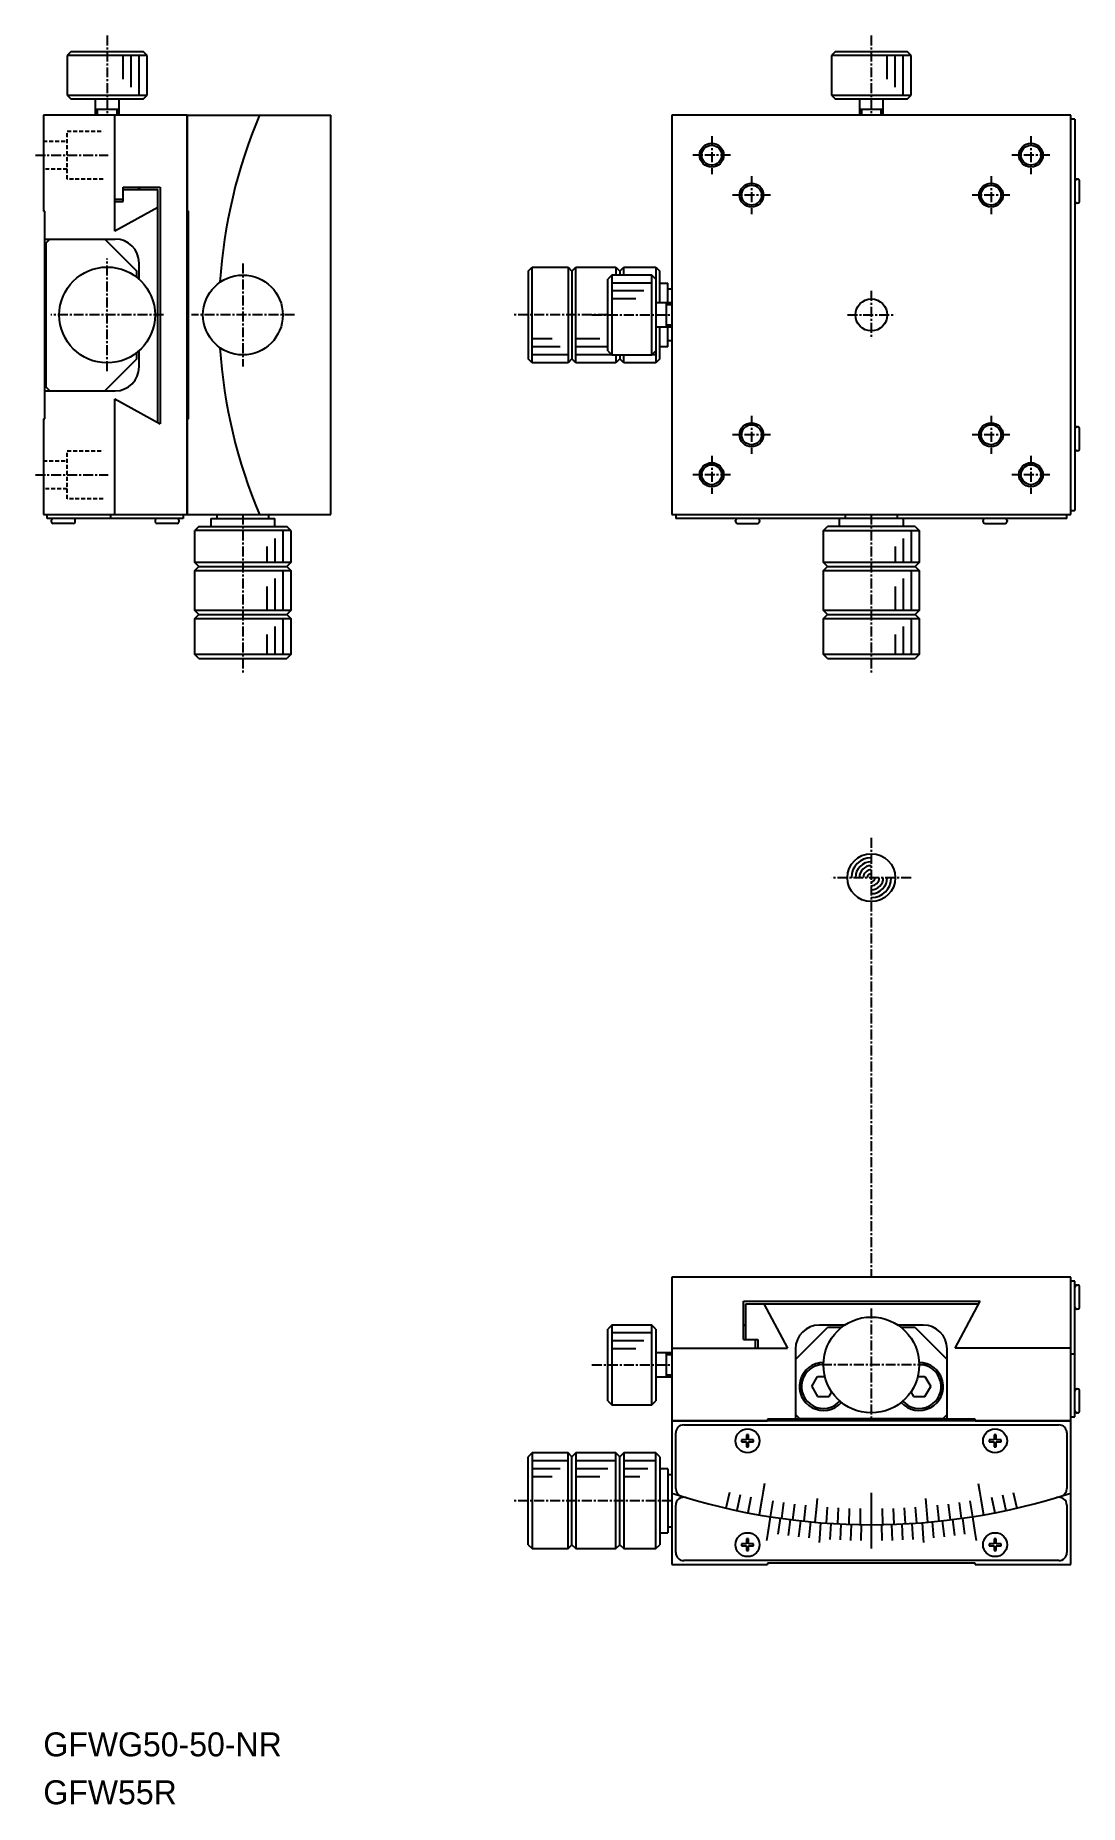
# Model space of a CAD drawing. Extents: x 615 to 746, y 38 to 259.
import ezdxf

# ---------------------------------------------------------------- set-up
doc = ezdxf.new("R2010")
doc.units = 0
doc.linetypes.add('CENTER', pattern=[2, 1.25, -0.25, 0.25, -0.25])
doc.linetypes.add('DASHED', pattern=[0.75, 0.5, -0.25])
doc.layers.get('0').update_dxf_attribs({"linetype": 'CONTINUOUS'})
doc.layers.add('CENTER', color=1, linetype='CENTER')

msp = doc.modelspace()

# ---------------------------------------------------------------- linework, layer by layer
at = {"color": 7, "linetype": 'CONTINUOUS'}
for p, q in [((619.4664668826414, 257.018230523834), (618.9664668826414, 256.518230523834)), ((619.4664668826414, 257.018230523834), (628.4664668826414, 257.018230523834)), ((628.9664668826413, 256.518230523834), (628.4664668826414, 257.018230523834)), ((715.1976718826412, 257.018230523834), (714.6976718826413, 256.518230523834)), ((715.1976718826412, 257.018230523834), (724.1976718826413, 257.018230523834)), ((724.6976718826413, 256.518230523834), (724.1976718826413, 257.018230523834)), ((618.9664668826414, 256.518230523834), (618.9664668826414, 251.518230523834)), ((628.9664668826413, 251.518230523834), (628.9664668826413, 256.518230523834)), ((714.6976718826413, 256.518230523834), (714.6976718826413, 251.518230523834)), ((724.6976718826413, 251.518230523834), (724.6976718826413, 256.518230523834)), ((618.9664668826414, 251.518230523834), (619.4664668826414, 251.018230523834)), ((628.4664668826414, 251.018230523834), (619.4664668826414, 251.018230523834)), ((628.4664668826414, 251.018230523834), (628.9664668826413, 251.518230523834)), ((714.6976718826413, 251.518230523834), (715.1976718826412, 251.018230523834)), ((724.1976718826413, 251.018230523834), (715.1976718826412, 251.018230523834)), ((724.1976718826413, 251.018230523834), (724.6976718826413, 251.518230523834)), ((615.9664668826414, 249.018230523834), (615.9664668826414, 237.018230523834)), ((633.9664668826415, 249.018230523834), (615.9664668826414, 249.018230523834)), ((625.4664718826413, 249.719598523834), (622.4664618826413, 249.719598523834)), ((625.2164668826414, 249.719598523834), (622.7164668826413, 249.719598523834)), ((624.9210258826414, 234.524128523834), (624.9210258826414, 249.018230523834)), ((633.9664668826415, 199.018230523834), (633.9664668826415, 249.018230523834)), ((633.9664668826415, 249.018230523834), (633.9664668826415, 237.018230523834)), ((633.9664668826415, 249.018230523834), (651.9664668826414, 249.018230523834)), ((651.9664668826414, 199.018230523834), (651.9664668826414, 249.018230523834)), ((744.6976718826412, 249.018230523834), (694.6976718826412, 249.018230523834)), ((694.6976718826412, 249.018230523834), (694.6976718826412, 199.018230523834)), ((744.6976718826412, 249.018230523834), (694.6976718826412, 249.018230523834)), ((721.1976768826414, 249.719598523834), (718.1976668826414, 249.719598523834)), ((720.9476718826413, 249.719598523834), (718.4476718826413, 249.719598523834)), ((744.6976718826412, 199.018230523834), (744.6976718826412, 249.018230523834)), ((745.1976718826413, 248.518230523834), (744.6976718826412, 248.518230523834)), ((745.1976718826413, 248.518230523834), (745.1976718826413, 199.518230523834)), ((625.9730458826413, 240.018230523834), (630.6197078826413, 240.018230523834)), ((625.9730458826413, 238.219598523834), (625.9730458826413, 240.018230523834)), ((625.9730458826413, 239.7195985238341), (630.3019008826413, 239.7195985238341)), ((627.8664668826414, 239.7195985238341), (628.1650988826414, 240.018230523834)), ((630.3019008826413, 210.567722523834), (630.3019008826413, 239.7195985238341)), ((630.6197078826413, 240.018230523834), (630.6197078826413, 210.393216523834)), ((745.4476718826413, 241.018230523834), (745.5476718826415, 241.018230523834)), ((745.7976718826415, 238.268230523834), (745.7976718826415, 240.768230523834)), ((616.1664668826414, 237.018230523834), (615.9664668826414, 237.018230523834)), ((616.1664668826414, 211.018230523834), (616.1664668826414, 237.018230523834)), ((624.9210258826414, 238.518230523834), (625.9730458826413, 238.518230523834)), ((624.9210258826414, 238.219598523834), (625.9730458826413, 238.219598523834)), ((630.3019008826413, 237.478862523834), (624.9210258826414, 234.524128523834)), ((634.1664668826414, 237.018230523834), (633.9664668826415, 237.018230523834)), ((634.1664668826414, 211.018230523834), (634.1664668826414, 237.018230523834)), ((745.5476718826415, 238.018230523834), (745.4476718826413, 238.018230523834)), ((616.1664668826414, 233.518230523834), (624.9664668826413, 233.518230523834)), ((616.2664668826415, 233.018230523834), (616.7664668826415, 233.518230523834)), ((616.2664668826415, 233.018230523834), (616.2664668826415, 215.018230523834)), ((623.6664668826414, 233.518230523834), (627.6664668826414, 229.518230523834)), ((627.9664668826414, 228.490366523834), (627.9664668826414, 230.518230523834)), ((627.6664668826414, 228.741576523834), (627.6664668826414, 229.518230523834)), ((676.6976718826413, 229.518230523834), (677.1976718826413, 230.018230523834)), ((676.6976718826413, 229.518230523834), (676.6976718826413, 218.518230523834)), ((677.1976718826413, 230.018230523834), (681.6976718826412, 230.018230523834)), ((681.6976718826412, 230.018230523834), (682.1976718826412, 229.518230523834)), ((682.1976718826412, 229.518230523834), (682.6976718826414, 230.018230523834)), ((682.1976718826412, 229.518230523834), (682.1976718826412, 218.518230523834)), ((682.6976718826414, 230.018230523834), (687.6976718826413, 230.018230523834)), ((687.1976718826414, 229.018230523834), (686.6976718826414, 228.518230523834)), ((686.6976718826414, 219.518230523834), (686.6976718826414, 228.518230523834)), ((692.1976718826413, 229.018230523834), (687.1976718826414, 229.018230523834)), ((687.6976718826413, 230.018230523834), (688.1976718826413, 229.518230523834)), ((688.1976718826413, 229.518230523834), (688.6976718826413, 230.018230523834)), ((688.1976718826413, 229.518230523834), (688.1976718826413, 229.018230523834)), ((688.6976718826413, 230.018230523834), (692.6976718826413, 230.018230523834)), ((692.6976718826413, 228.518230523834), (692.1976718826413, 229.018230523834)), ((692.6976718826413, 230.018230523834), (693.1976718826413, 229.518230523834)), ((692.6976718826413, 228.518230523834), (692.6976718826413, 219.518230523834)), ((693.1976718826413, 225.518230523834), (693.1976718826413, 229.518230523834)), ((693.1976718826413, 228.018230523834), (694.1976718826412, 228.018230523834)), ((694.1976718826412, 225.518230523834), (694.1976718826412, 228.018230523834)), ((694.1976718826412, 227.268230523834), (694.6976718826412, 227.268230523834)), ((693.9963038826412, 225.518235523834), (693.9963038826412, 222.518225523834)), ((693.9963038826412, 225.268230523834), (693.9963038826412, 222.768230523834)), ((693.1976718826413, 218.518230523834), (693.1976718826413, 222.518230523834)), ((694.1976718826412, 220.018230523834), (694.1976718826412, 222.518230523834)), ((627.6664668826414, 218.518230523834), (627.6664668826414, 219.294884523834)), ((627.9664668826414, 217.518230523834), (627.9664668826414, 219.546094523834)), ((686.6976718826414, 219.518230523834), (687.1976718826414, 219.018230523834)), ((692.1976718826413, 219.018230523834), (692.6976718826413, 219.518230523834)), ((694.1976718826412, 220.018230523834), (693.1976718826413, 220.018230523834)), ((694.6976718826412, 220.768230523834), (694.1976718826412, 220.768230523834)), ((627.6664668826414, 218.518230523834), (623.6664668826414, 214.518230523834)), ((677.1976718826413, 218.018230523834), (676.6976718826413, 218.518230523834)), ((681.6976718826412, 218.018230523834), (677.1976718826413, 218.018230523834)), ((682.1976718826412, 218.518230523834), (681.6976718826412, 218.018230523834)), ((682.6976718826414, 218.018230523834), (682.1976718826412, 218.518230523834)), ((687.6976718826413, 218.018230523834), (682.6976718826414, 218.018230523834)), ((687.1976718826414, 219.018230523834), (692.1976718826413, 219.018230523834)), ((688.1976718826413, 218.518230523834), (687.6976718826413, 218.018230523834)), ((688.1976718826413, 219.018230523834), (688.1976718826413, 218.518230523834)), ((688.6976718826413, 218.018230523834), (688.1976718826413, 218.518230523834)), ((692.6976718826413, 218.018230523834), (688.6976718826413, 218.018230523834)), ((693.1976718826413, 218.518230523834), (692.6976718826413, 218.018230523834)), ((616.7664668826415, 214.518230523834), (616.2664668826415, 215.018230523834)), ((616.1664668826414, 214.518230523834), (624.9664668826413, 214.518230523834)), ((624.9210258826414, 199.018230523834), (624.9210258826414, 213.522331523834)), ((624.9210258826414, 213.522331523834), (630.6197078826413, 210.393216523834)), ((615.9664668826414, 211.018230523834), (616.1664668826414, 211.018230523834)), ((615.9664668826414, 211.018230523834), (615.9664668826414, 199.018230523834)), ((633.9664668826415, 211.018230523834), (634.1664668826414, 211.018230523834)), ((633.9664668826415, 211.018230523834), (633.9664668826415, 199.018230523834)), ((745.4476718826413, 210.018230523834), (745.5476718826415, 210.018230523834)), ((745.7976718826415, 207.268230523834), (745.7976718826415, 209.768230523834)), ((745.5476718826415, 207.018230523834), (745.4476718826413, 207.018230523834)), ((744.6976718826412, 199.518230523834), (745.1976718826413, 199.518230523834)), ((615.9664668826414, 199.018230523834), (633.9664668826415, 199.018230523834)), ((616.4664668826413, 198.518230523834), (616.4664668826413, 199.018230523834)), ((623.4059808826414, 198.518230523834), (616.4664668826413, 198.518230523834)), ((616.9664668826413, 198.268230523834), (616.9664668826413, 198.168230523834)), ((619.7164668826415, 197.918230523834), (617.2164668826414, 197.918230523834)), ((619.9664668826414, 198.168230523834), (619.9664668826414, 198.268230523834)), ((633.4664668826414, 198.518230523834), (623.4059808826414, 198.518230523834)), ((624.4059808826413, 198.518230523834), (624.4059808826413, 199.018230523834)), ((629.9664668826415, 198.268230523834), (629.9664668826415, 198.168230523834)), ((632.7164668826415, 197.918230523834), (630.2164668826414, 197.918230523834)), ((632.9664668826414, 198.168230523834), (632.9664668826414, 198.268230523834)), ((633.4664668826414, 199.018230523834), (633.4664668826414, 198.518230523834)), ((633.9664668826415, 199.018230523834), (651.9664668826414, 199.018230523834)), ((635.4664668826415, 197.518230523834), (634.9664668826415, 197.018230523834)), ((635.4664668826415, 197.518230523834), (646.4664668826415, 197.518230523834)), ((636.9664668826414, 198.518230523834), (644.9664668826414, 198.518230523834)), ((636.9664668826414, 198.518230523834), (636.9664668826414, 197.518230523834)), ((637.7164668826415, 199.018230523834), (637.7164668826415, 198.518230523834)), ((644.2164668826414, 198.518230523834), (644.2164668826414, 199.018230523834)), ((644.9664668826414, 197.518230523834), (644.9664668826414, 198.518230523834)), ((646.9664668826415, 197.018230523834), (646.4664668826415, 197.518230523834)), ((694.6976718826412, 199.018230523834), (744.6976718826412, 199.018230523834)), ((695.1976718826414, 199.018230523834), (695.1976718826414, 198.518230523834)), ((715.6976718826413, 198.518230523834), (695.1976718826414, 198.518230523834)), ((702.6976718826412, 198.168230523834), (702.6976718826412, 198.268230523834)), ((702.9476718826413, 197.918230523834), (705.4476718826413, 197.918230523834)), ((705.6976718826413, 198.268230523834), (705.6976718826413, 198.168230523834)), ((713.6976718826413, 197.018230523834), (714.1976718826413, 197.518230523834)), ((725.1976718826413, 197.518230523834), (714.1976718826413, 197.518230523834)), ((715.6976718826413, 197.518230523834), (715.6976718826413, 198.518230523834)), ((723.6976718826412, 198.518230523834), (715.6976718826413, 198.518230523834)), ((716.4476718826413, 198.518230523834), (716.4476718826413, 199.018230523834)), ((722.9476718826413, 199.018230523834), (722.9476718826413, 198.518230523834)), ((744.1976718826412, 198.518230523834), (723.6976718826412, 198.518230523834)), ((723.6976718826412, 198.518230523834), (723.6976718826412, 197.518230523834)), ((725.1976718826413, 197.518230523834), (725.6976718826413, 197.018230523834)), ((733.6976718826413, 198.168230523834), (733.6976718826413, 198.268230523834)), ((733.9476718826412, 197.918230523834), (736.4476718826413, 197.918230523834)), ((736.6976718826413, 198.268230523834), (736.6976718826413, 198.168230523834)), ((744.1976718826412, 198.518230523834), (744.1976718826412, 199.018230523834)), ((634.9664668826415, 193.018230523834), (634.9664668826415, 197.018230523834)), ((646.9664668826415, 197.018230523834), (646.9664668826415, 193.018230523834)), ((713.6976718826413, 193.018230523834), (713.6976718826413, 197.018230523834)), ((725.6976718826413, 197.018230523834), (725.6976718826413, 193.018230523834)), ((635.4664668826415, 192.518230523834), (634.9664668826415, 193.018230523834)), ((646.9664668826415, 193.018230523834), (646.4664668826415, 192.518230523834)), ((714.1976718826413, 192.518230523834), (713.6976718826413, 193.018230523834)), ((725.6976718826413, 193.018230523834), (725.1976718826413, 192.518230523834)), ((634.9664668826415, 192.018230523834), (635.4664668826415, 192.518230523834)), ((634.9664668826415, 187.018230523834), (634.9664668826415, 192.018230523834)), ((635.4664668826415, 192.518230523834), (646.4664668826415, 192.518230523834)), ((646.4664668826415, 192.518230523834), (646.9664668826415, 192.018230523834)), ((646.9664668826415, 192.018230523834), (646.9664668826415, 187.018230523834)), ((713.6976718826413, 192.018230523834), (714.1976718826413, 192.518230523834)), ((713.6976718826413, 187.018230523834), (713.6976718826413, 192.018230523834)), ((714.1976718826413, 192.518230523834), (725.1976718826413, 192.518230523834)), ((725.1976718826413, 192.518230523834), (725.6976718826413, 192.018230523834)), ((725.6976718826413, 192.018230523834), (725.6976718826413, 187.018230523834)), ((635.4664668826415, 186.518230523834), (634.9664668826415, 187.018230523834)), ((634.9664668826415, 186.018230523834), (635.4664668826415, 186.518230523834)), ((635.4664668826415, 186.518230523834), (646.4664668826415, 186.518230523834)), ((646.9664668826415, 187.018230523834), (646.4664668826415, 186.518230523834)), ((646.4664668826415, 186.518230523834), (646.9664668826415, 186.018230523834)), ((714.1976718826413, 186.518230523834), (713.6976718826413, 187.018230523834)), ((713.6976718826413, 186.018230523834), (714.1976718826413, 186.518230523834)), ((714.1976718826413, 186.518230523834), (725.1976718826413, 186.518230523834)), ((725.6976718826413, 187.018230523834), (725.1976718826413, 186.518230523834)), ((725.1976718826413, 186.518230523834), (725.6976718826413, 186.018230523834)), ((634.9664668826415, 181.518230523834), (634.9664668826415, 186.018230523834)), ((646.9664668826415, 186.018230523834), (646.9664668826415, 181.518230523834)), ((713.6976718826413, 181.518230523834), (713.6976718826413, 186.018230523834)), ((725.6976718826413, 186.018230523834), (725.6976718826413, 181.518230523834)), ((635.4664668826415, 181.018230523834), (634.9664668826415, 181.518230523834)), ((635.4664668826415, 181.018230523834), (646.4664668826415, 181.018230523834)), ((646.9664668826415, 181.518230523834), (646.4664668826415, 181.018230523834)), ((714.1976718826413, 181.018230523834), (713.6976718826413, 181.518230523834)), ((714.1976718826413, 181.018230523834), (725.1976718826413, 181.018230523834)), ((725.6976718826413, 181.518230523834), (725.1976718826413, 181.018230523834)), ((694.6976718826412, 103.569542523834), (694.6976718826412, 85.569542523834)), ((744.6976718826412, 103.569542523834), (694.6976718826412, 103.569542523834)), ((744.6976718826412, 85.569542523834), (744.6976718826412, 103.569542523834)), ((745.1976718826413, 103.069542523834), (744.6976718826412, 103.069542523834)), ((745.1976718826413, 102.069542523834), (745.1976718826413, 103.069542523834)), ((745.1976718826413, 100.069542523834), (745.1976718826413, 102.069542523834)), ((745.4476718826413, 102.569542523834), (745.5476718826415, 102.569542523834)), ((745.7976718826415, 99.81954252383403), (745.7976718826415, 102.319542523834)), ((703.6976718826413, 95.742212523834), (703.6976718826413, 100.569918523834)), ((703.6976718826413, 100.569918523834), (733.3370298826414, 100.569918523834)), ((703.9963038826413, 95.742212523834), (703.9963038826413, 100.238406523834)), ((703.9963038826413, 100.238406523834), (733.1608688826414, 100.238406523834)), ((706.2244678826414, 100.238406523834), (709.1917738826414, 94.65434852383402)), ((730.1935708826412, 94.65434852383402), (733.3370298826414, 100.569918523834)), ((745.1976718826413, 89.069542523834), (745.1976718826413, 100.069542523834)), ((687.1976718826414, 97.56954252383402), (686.6976718826414, 97.069542523834)), ((692.1976718826413, 97.56954252383402), (687.1976718826414, 97.56954252383402)), ((692.6976718826413, 97.069542523834), (692.1976718826413, 97.56954252383402)), ((703.9963038826413, 97.36954152383402), (703.6976718826413, 97.66817352383401)), ((716.3810468826413, 97.56954252383402), (713.1976718826413, 97.56954252383402)), ((726.1976718826413, 97.56954252383402), (723.0142968826412, 97.56954252383402)), ((745.5476718826415, 99.56954252383402), (745.4476718826413, 99.56954252383402)), ((686.6976718826414, 88.069542523834), (686.6976718826414, 97.069542523834)), ((692.6976718826413, 97.069542523834), (692.6976718826413, 88.069542523834)), ((703.6976718826413, 95.742212523834), (705.4963038826413, 95.742212523834)), ((705.1976718826413, 94.65434852383402), (705.1976718826413, 95.742212523834)), ((705.4963038826413, 95.742212523834), (705.4963038826413, 94.65434852383402)), ((710.1976718826413, 93.269542523834), (714.1976718826413, 97.26954252383402)), ((715.9680608826413, 97.26954252383402), (714.1976718826413, 97.26954252383402)), ((725.1976718826413, 97.26954252383402), (723.4272828826412, 97.26954252383402)), ((725.1976718826413, 97.26954252383402), (729.1976718826413, 93.269542523834)), ((693.9963038826412, 94.06954752383402), (693.9963038826412, 91.06953752383401)), ((693.9963038826412, 93.81954252383399), (693.9963038826412, 92.859304523834)), ((694.6976718826412, 94.65434852383402), (709.1917738826414, 94.65434852383402)), ((710.1976718826413, 94.569542523834), (710.1976718826413, 85.769542523834)), ((729.1976718826413, 85.769542523834), (729.1976718826413, 94.569542523834)), ((744.6976718826412, 94.65434852383402), (730.1935708826412, 94.65434852383402)), ((744.6976718826412, 93.96632452383403), (745.1976718826413, 93.96632452383403)), ((693.9963038826412, 92.82943252383402), (693.9963038826412, 92.56954252383399)), ((693.9963038826412, 92.42088752383398), (693.9963038826412, 91.31954252383399)), ((712.2542968826413, 89.86954252383401), (712.9759838826413, 91.11954252383401)), ((712.9759838826413, 91.11954252383401), (713.8755158826414, 91.11954252383401)), ((725.5198278826415, 91.11954252383401), (726.4193598826413, 91.11954252383401)), ((726.4193598826413, 91.11954252383401), (727.1410478826415, 89.86954252383401)), ((712.2542968826413, 89.86954252383401), (712.9759838826413, 88.61954252383401)), ((712.9759838826413, 88.61954252383401), (714.4193598826413, 88.61954252383401)), ((714.4193598826413, 88.61954252383401), (714.7447128826414, 89.18307052383398)), ((724.6506308826414, 89.18307052383398), (724.9759838826413, 88.61954252383401)), ((724.9759838826413, 88.61954252383401), (726.4193598826413, 88.61954252383401)), ((726.4193598826413, 88.61954252383401), (727.1410478826415, 89.86954252383401)), ((745.1976718826413, 87.069542523834), (745.1976718826413, 89.069542523834)), ((745.4476718826413, 89.569542523834), (745.5476718826415, 89.569542523834)), ((745.7976718826415, 86.819542523834), (745.7976718826415, 89.319542523834)), ((686.6976718826414, 88.069542523834), (687.1976718826414, 87.56954252383399)), ((687.1976718826414, 87.56954252383399), (692.1976718826413, 87.56954252383399)), ((692.1976718826413, 87.56954252383399), (692.6976718826413, 88.069542523834)), ((745.1976718826413, 86.06954252383402), (745.1976718826413, 87.069542523834)), ((745.5476718826415, 86.569542523834), (745.4476718826413, 86.569542523834)), ((744.6976718826412, 85.569542523834), (694.6976718826412, 85.569542523834)), ((694.6976718826412, 85.569542523834), (694.6976718826412, 67.569542523834)), ((694.6976718826412, 85.569542523834), (706.6976718826412, 85.569542523834)), ((696.1976718826413, 85.06954252383399), (743.1976718826413, 85.06954252383399)), ((706.6976718826412, 85.769542523834), (706.6976718826412, 85.569542523834)), ((732.6976718826413, 85.769542523834), (706.6976718826412, 85.769542523834)), ((710.6976718826413, 85.86954252383401), (710.1976718826413, 86.36954252383401)), ((710.6976718826413, 85.86954252383401), (728.6976718826413, 85.86954252383401)), ((729.1976718826413, 86.36954252383401), (728.6976718826413, 85.86954252383401)), ((732.6976718826413, 85.569542523834), (732.6976718826413, 85.769542523834)), ((732.6976718826413, 85.569542523834), (744.6976718826412, 85.569542523834)), ((744.6976718826412, 86.06954252383402), (745.1976718826413, 86.06954252383402)), ((744.6976718826412, 67.569542523834), (744.6976718826412, 85.569542523834)), ((695.1976718826414, 77.09895952383403), (695.1976718826414, 84.069542523834)), ((744.1976718826412, 84.069542523834), (744.1976718826412, 77.09895952383403)), ((677.1976718826413, 81.569542523834), (676.6976718826413, 81.06954252383402)), ((676.6976718826413, 70.069542523834), (676.6976718826413, 81.06954252383402)), ((681.6976718826412, 81.569542523834), (677.1976718826413, 81.569542523834)), ((682.1976718826412, 81.06954252383402), (681.6976718826412, 81.569542523834)), ((682.6976718826414, 81.569542523834), (682.1976718826412, 81.06954252383402)), ((682.1976718826412, 70.069542523834), (682.1976718826412, 81.06954252383402)), ((687.6976718826413, 81.569542523834), (682.6976718826414, 81.569542523834)), ((688.1976718826413, 81.06954252383402), (687.6976718826413, 81.569542523834)), ((688.6976718826413, 81.569542523834), (688.1976718826413, 81.06954252383402)), ((688.1976718826413, 70.069542523834), (688.1976718826413, 81.06954252383402)), ((692.6976718826413, 81.569542523834), (688.6976718826413, 81.569542523834)), ((693.1976718826413, 81.06954252383402), (692.6976718826413, 81.569542523834)), ((693.1976718826413, 81.06954252383402), (693.1976718826413, 70.069542523834)), ((694.1976718826412, 79.569542523834), (693.1976718826413, 79.569542523834)), ((694.1976718826412, 79.569542523834), (694.1976718826412, 71.569542523834)), ((694.6976718826412, 78.819542523834), (694.1976718826412, 78.819542523834)), ((695.1976718826414, 69.069542523834), (695.1976718826414, 75.009056523834)), ((744.1976718826412, 75.009056523834), (744.1976718826412, 69.069542523834)), ((693.1976718826413, 71.569542523834), (694.1976718826412, 71.569542523834)), ((694.1976718826412, 72.319542523834), (694.6976718826412, 72.319542523834)), ((676.6976718826413, 70.069542523834), (677.1976718826413, 69.569542523834)), ((677.1976718826413, 69.569542523834), (681.6976718826412, 69.569542523834)), ((681.6976718826412, 69.569542523834), (682.1976718826412, 70.069542523834)), ((682.1976718826412, 70.069542523834), (682.6976718826414, 69.569542523834)), ((682.6976718826414, 69.569542523834), (687.6976718826413, 69.569542523834)), ((687.6976718826413, 69.569542523834), (688.1976718826413, 70.069542523834)), ((688.1976718826413, 70.069542523834), (688.6976718826413, 69.569542523834)), ((688.6976718826413, 69.569542523834), (692.6976718826413, 69.569542523834)), ((692.6976718826413, 69.569542523834), (693.1976718826413, 70.069542523834)), ((694.6976718826412, 67.569542523834), (706.6976718826412, 67.569542523834)), ((743.1976718826413, 68.069542523834), (696.1976718826413, 68.069542523834)), ((732.6976718826413, 67.76954252383402), (706.6976718826412, 67.76954252383402)), ((706.6976718826412, 67.76954252383402), (706.6976718826412, 67.569542523834)), ((732.6976718826413, 67.569542523834), (732.6976718826413, 67.76954252383402)), ((732.6976718826413, 67.569542523834), (744.6976718826412, 67.569542523834))]:
    msp.add_line(p, q, dxfattribs=at)
at = {"color": 3, "linetype": 'CONTINUOUS'}
for p, q in [((628.9664668826413, 256.518230523834), (618.9664668826414, 256.518230523834)), ((625.9664668826415, 253.518230523834), (625.9664668826415, 256.518230523834)), ((626.9664668826414, 252.518230523834), (626.9664668826414, 256.518230523834)), ((627.9664668826414, 251.518230523834), (627.9664668826414, 256.518230523834)), ((724.6976718826413, 256.518230523834), (714.6976718826413, 256.518230523834)), ((721.6976718826413, 253.518230523834), (721.6976718826413, 256.518230523834)), ((722.6976718826413, 252.518230523834), (722.6976718826413, 256.518230523834)), ((723.6976718826412, 251.518230523834), (723.6976718826412, 256.518230523834)), ((618.9664668826414, 251.518230523834), (628.9664668826413, 251.518230523834)), ((622.4664668826415, 251.018230523834), (622.4664668826415, 249.018249523834)), ((625.4664668826413, 249.018249523834), (625.4664668826413, 251.018230523834)), ((714.6976718826413, 251.518230523834), (724.6976718826413, 251.518230523834)), ((718.1976718826413, 251.018230523834), (718.1976718826413, 249.018249523834)), ((721.1976718826413, 249.018249523834), (721.1976718826413, 251.018230523834)), ((622.7164668826413, 249.719598523834), (622.7164668826413, 249.018250523834)), ((625.2164668826414, 249.018250523834), (625.2164668826414, 249.719598523834)), ((718.4476718826413, 249.719598523834), (718.4476718826413, 249.018250523834)), ((720.9476718826413, 249.018250523834), (720.9476718826413, 249.719598523834)), ((677.1976718826413, 218.018230523834), (677.1976718826413, 230.018230523834)), ((681.6976718826412, 230.018230523834), (681.6976718826412, 218.018230523834)), ((682.6976718826414, 218.018230523834), (682.6976718826414, 230.018230523834)), ((687.1976718826414, 229.018230523834), (687.1976718826414, 219.018230523834)), ((687.6976718826413, 230.018230523834), (687.6976718826413, 229.018230523834)), ((688.6976718826413, 229.018230523834), (688.6976718826413, 230.018230523834)), ((692.1976718826413, 219.018230523834), (692.1976718826413, 229.018230523834)), ((692.6976718826413, 230.018230523834), (692.6976718826413, 228.518230523834)), ((692.1976718826413, 228.018230523834), (687.1976718826414, 228.018230523834)), ((691.1976718826414, 227.018230523834), (687.1976718826414, 227.018230523834)), ((690.1976718826412, 226.018230523834), (687.1976718826414, 226.018230523834)), ((694.6976528826414, 225.518230523834), (692.6976718826413, 225.518230523834)), ((694.6976518826414, 225.268230523834), (693.9963038826412, 225.268230523834)), ((692.6976718826413, 222.518230523834), (694.6976528826414, 222.518230523834)), ((693.9963038826412, 222.768230523834), (694.6976518826414, 222.768230523834)), ((679.6976718826413, 221.018230523834), (677.1976718826413, 221.018230523834)), ((680.6976718826413, 220.018230523834), (677.1976718826413, 220.018230523834)), ((685.6976718826413, 221.018230523834), (682.6976718826414, 221.018230523834)), ((686.6976718826414, 220.018230523834), (682.6976718826414, 220.018230523834)), ((692.6976718826413, 219.518230523834), (692.6976718826413, 218.018230523834)), ((681.6976718826412, 219.018230523834), (677.1976718826413, 219.018230523834)), ((687.1976718826414, 219.018230523834), (682.6976718826414, 219.018230523834)), ((687.6976718826413, 219.018230523834), (687.6976718826413, 218.018230523834)), ((688.6976718826413, 218.018230523834), (688.6976718826413, 219.018230523834)), ((692.6976718826413, 219.018230523834), (692.1976718826413, 219.018230523834)), ((646.9664668826415, 197.018230523834), (634.9664668826415, 197.018230523834)), ((643.9664668826415, 195.018230523834), (643.9664668826415, 193.018230523834)), ((644.9664668826414, 196.018230523834), (644.9664668826414, 193.018230523834)), ((645.9664668826414, 197.018230523834), (645.9664668826414, 193.018230523834)), ((713.6976718826413, 197.018230523834), (725.6976718826413, 197.018230523834)), ((722.6976718826413, 195.018230523834), (722.6976718826413, 193.018230523834)), ((723.6976718826412, 196.018230523834), (723.6976718826412, 193.018230523834)), ((724.6976718826413, 197.018230523834), (724.6976718826413, 193.018230523834)), ((646.9664668826415, 193.018230523834), (634.9664668826415, 193.018230523834)), ((725.6976718826413, 193.018230523834), (713.6976718826413, 193.018230523834)), ((634.9664668826415, 192.018230523834), (646.9664668826415, 192.018230523834)), ((644.9664668826414, 191.018230523834), (644.9664668826414, 187.018230523834)), ((645.9664668826414, 192.018230523834), (645.9664668826414, 187.018230523834)), ((713.6976718826413, 192.018230523834), (725.6976718826413, 192.018230523834)), ((723.6976718826412, 191.018230523834), (723.6976718826412, 187.018230523834)), ((724.6976718826413, 192.018230523834), (724.6976718826413, 187.018230523834)), ((643.9664668826415, 190.018230523834), (643.9664668826415, 187.018230523834)), ((722.6976718826413, 190.018230523834), (722.6976718826413, 187.018230523834)), ((646.9664668826415, 187.018230523834), (634.9664668826415, 187.018230523834)), ((725.6976718826413, 187.018230523834), (713.6976718826413, 187.018230523834)), ((634.9664668826415, 186.018230523834), (646.9664668826415, 186.018230523834)), ((643.9664668826415, 184.018230523834), (643.9664668826415, 181.518230523834)), ((644.9664668826414, 185.018230523834), (644.9664668826414, 181.518230523834)), ((645.9664668826414, 186.018230523834), (645.9664668826414, 181.518230523834)), ((713.6976718826413, 186.018230523834), (725.6976718826413, 186.018230523834)), ((722.6976718826413, 184.018230523834), (722.6976718826413, 181.518230523834)), ((723.6976718826412, 185.018230523834), (723.6976718826412, 181.518230523834)), ((724.6976718826413, 186.018230523834), (724.6976718826413, 181.518230523834)), ((646.9664668826415, 181.518230523834), (634.9664668826415, 181.518230523834)), ((725.6976718826413, 181.518230523834), (713.6976718826413, 181.518230523834)), ((687.1976718826414, 97.56954252383402), (687.1976718826414, 87.56954252383399)), ((692.1976718826413, 87.56954252383399), (692.1976718826413, 97.56954252383402)), ((692.1976718826413, 96.56954252383397), (687.1976718826414, 96.56954252383397)), ((691.1976718826414, 95.56954252383397), (687.1976718826414, 95.56954252383397)), ((690.1976718826412, 94.569542523834), (687.1976718826414, 94.569542523834)), ((694.6976528826414, 94.069542523834), (692.6976718826413, 94.069542523834)), ((694.6976518826414, 93.81954252383399), (693.9963038826412, 93.81954252383399)), ((692.6976718826413, 91.06954252383402), (694.6976528826414, 91.06954252383402)), ((693.9963038826412, 91.31954252383399), (694.6976518826414, 91.31954252383399)), ((703.4476718826413, 83.19454252383399), (703.4476718826413, 82.94454252383402)), ((704.0726718826412, 83.19454252383399), (703.4476718826413, 83.19454252383399)), ((703.4476718826413, 82.94454252383402), (704.0726718826412, 82.94454252383402)), ((704.0726718826412, 83.81954252383399), (704.0726718826412, 83.19454252383399)), ((704.3226718826413, 83.81954252383399), (704.0726718826412, 83.81954252383399)), ((704.0726718826412, 82.94454252383402), (704.0726718826412, 82.31954252383402)), ((704.0726718826412, 82.31954252383402), (704.3226718826413, 82.31954252383402)), ((704.3226718826413, 83.19454252383399), (704.3226718826413, 83.81954252383399)), ((704.9476718826412, 83.19454252383399), (704.3226718826413, 83.19454252383399)), ((704.3226718826413, 82.31954252383402), (704.3226718826413, 82.94454252383402)), ((704.3226718826413, 82.94454252383402), (704.9476718826412, 82.94454252383402)), ((704.9476718826412, 82.94454252383402), (704.9476718826412, 83.19454252383399)), ((734.4476718826413, 83.19454252383399), (734.4476718826413, 82.94454252383402)), ((735.0726718826413, 83.19454252383399), (734.4476718826413, 83.19454252383399)), ((734.4476718826413, 82.94454252383402), (735.0726718826413, 82.94454252383402)), ((735.0726718826413, 83.81954252383399), (735.0726718826413, 83.19454252383399)), ((735.3226718826412, 83.81954252383399), (735.0726718826413, 83.81954252383399)), ((735.0726718826413, 82.94454252383402), (735.0726718826413, 82.31954252383402)), ((735.0726718826413, 82.31954252383402), (735.3226718826412, 82.31954252383402)), ((735.3226718826412, 83.19454252383399), (735.3226718826412, 83.81954252383399)), ((735.9476718826413, 83.19454252383399), (735.3226718826412, 83.19454252383399)), ((735.3226718826412, 82.31954252383402), (735.3226718826412, 82.94454252383402)), ((735.3226718826412, 82.94454252383402), (735.9476718826413, 82.94454252383402)), ((735.9476718826413, 82.94454252383402), (735.9476718826413, 83.19454252383399)), ((677.1976718826413, 81.569542523834), (677.1976718826413, 69.569542523834)), ((681.6976718826412, 80.569542523834), (677.1976718826413, 80.569542523834)), ((681.6976718826412, 69.569542523834), (681.6976718826412, 81.569542523834)), ((682.6976718826414, 81.569542523834), (682.6976718826414, 69.569542523834)), ((687.6976718826413, 80.569542523834), (682.6976718826414, 80.569542523834)), ((687.6976718826413, 69.569542523834), (687.6976718826413, 81.569542523834)), ((688.6976718826413, 81.569542523834), (688.6976718826413, 69.569542523834)), ((692.6976718826413, 80.569542523834), (688.6976718826413, 80.569542523834)), ((692.6976718826413, 69.569542523834), (692.6976718826413, 81.569542523834)), ((680.6976718826413, 79.569542523834), (677.1976718826413, 79.569542523834)), ((679.6976718826413, 78.569542523834), (677.1976718826413, 78.569542523834)), ((686.6976718826414, 79.569542523834), (682.6976718826414, 79.569542523834)), ((685.6976718826413, 78.569542523834), (682.6976718826414, 78.569542523834)), ((691.6976718826413, 79.569542523834), (688.6976718826413, 79.569542523834)), ((690.6976718826413, 78.569542523834), (688.6976718826413, 78.569542523834)), ((706.3267618826414, 77.739345523834), (706.1531138826413, 76.75453752383402)), ((733.0685818826414, 77.739345523834), (733.2422298826413, 76.75453752383402)), ((701.9265388826414, 76.594307523834), (701.4766368826414, 74.645567523834)), ((703.2726478826414, 76.295882523834), (702.8568248826413, 74.33958652383401)), ((704.6237608826412, 76.02099552383402), (704.2421428826412, 74.05774052383401)), ((705.9794658826413, 75.769730523834), (705.6321698826414, 73.80011452383403)), ((706.1531138826413, 76.75453752383402), (705.9794658826413, 75.769730523834)), ((707.3393488826414, 75.542163523834), (707.0264798826412, 73.56678652383403)), ((708.7029968826414, 75.338365523834), (708.4246508826413, 73.357828523834)), ((712.8995238826413, 75.86635652383399), (712.8123678826414, 74.87016152383401)), ((719.6976718826412, 76.569542523834), (719.6976718826412, 69.569542523834)), ((726.4958198826414, 75.86635652383399), (726.5829758826414, 74.87016152383401)), ((730.6923468826413, 75.338365523834), (730.9706928826413, 73.357828523834)), ((732.0559948826414, 75.542163523834), (732.3688638826413, 73.56678652383403)), ((733.2422298826413, 76.75453752383402), (733.4158778826413, 75.769730523834)), ((733.4158778826413, 75.769730523834), (733.7631738826414, 73.80011452383403)), ((734.7715828826413, 76.02099552383402), (735.1532008826413, 74.05774052383401)), ((736.1226958826414, 76.295882523834), (736.5385188826413, 74.33958652383401)), ((737.4688048826413, 76.594307523834), (737.9187068826413, 74.645567523834)), ((707.0264798826412, 73.56678652383403), (706.7136108826414, 71.59141052383401)), ((708.2846718826413, 73.37762652383401), (708.0028698826413, 71.397578523834)), ((709.5456798826413, 73.20825152383401), (709.2950138826413, 71.22402252383401)), ((710.0699938826413, 75.15839652383403), (709.8262548826413, 73.173304523834)), ((711.4399228826414, 75.002312523834), (711.2308658826414, 73.01326852383403)), ((712.8123678826414, 74.87016152383401), (712.6380568826414, 72.87777152383401)), ((714.1869108826413, 74.761982523834), (714.0473978826413, 72.76685452383401)), ((715.5631308826412, 74.67780952383401), (715.4584598826414, 72.68055052383401)), ((716.9406118826413, 74.61766752383403), (716.8708128826413, 72.61888552383402)), ((718.3189318826414, 74.581574523834), (718.2840268826415, 72.581879523834)), ((721.0764118826414, 74.581574523834), (721.1113168826411, 72.581879523834)), ((722.4547318826415, 74.61766752383403), (722.5245308826413, 72.61888552383402)), ((723.8322128826414, 74.67780952383401), (723.9368838826414, 72.68055052383401)), ((725.2084328826413, 74.761982523834), (725.3479458826413, 72.76685452383401)), ((726.5829758826414, 74.87016152383401), (726.7572868826414, 72.87777152383401)), ((727.9554208826414, 75.002312523834), (728.1644778826414, 73.01326852383403)), ((729.3253498826413, 75.15839652383403), (729.5690888826413, 73.173304523834)), ((729.8496638826414, 73.20825152383401), (730.1003298826413, 71.22402252383401)), ((731.1106718826413, 73.37762652383401), (731.3924738826413, 71.397578523834)), ((732.3688638826413, 73.56678652383403), (732.6817328826414, 71.59141052383401)), ((706.6353938826414, 71.09756652383402), (706.5571768826414, 70.603721523834)), ((706.7136108826414, 71.59141052383401), (706.6353938826414, 71.09756652383402)), ((710.8091928826414, 73.05870552383402), (710.5897238826414, 71.070783523834)), ((712.0748988826413, 72.92902352383402), (711.8866818826413, 70.937899523834)), ((713.3424848826414, 72.81923852383403), (713.1855668826412, 70.82540352383401)), ((714.6116398826413, 72.72937752383402), (714.4860588826413, 70.73332452383403)), ((715.8820488826414, 72.659462523834), (715.7878368826414, 70.66168252383403)), ((717.1534008826413, 72.60951152383402), (717.0905788826414, 70.610497523834)), ((718.4253788826413, 72.57953552383401), (718.3939648826414, 70.57978252383401)), ((720.9699648826413, 72.57953552383401), (721.0013788826413, 70.57978252383401)), ((722.2419428826412, 72.60951152383402), (722.3047648826414, 70.610497523834)), ((723.5132948826414, 72.659462523834), (723.6075068826412, 70.66168252383403)), ((724.7837038826412, 72.72937752383402), (724.9092848826413, 70.73332452383403)), ((726.0528588826414, 72.81923852383403), (726.2097768826413, 70.82540352383401)), ((727.3204448826414, 72.92902352383402), (727.5086618826414, 70.937899523834)), ((728.5861508826414, 73.05870552383402), (728.8056198826414, 71.070783523834)), ((732.6817328826414, 71.59141052383401), (732.7599498826414, 71.09756652383402)), ((732.7599498826414, 71.09756652383402), (732.8381668826414, 70.603721523834)), ((703.4476718826413, 70.194542523834), (703.4476718826413, 69.944542523834)), ((704.0726718826412, 70.194542523834), (703.4476718826413, 70.194542523834)), ((703.4476718826413, 69.944542523834), (704.0726718826412, 69.944542523834)), ((704.0726718826412, 70.819542523834), (704.0726718826412, 70.194542523834)), ((704.3226718826413, 70.819542523834), (704.0726718826412, 70.819542523834)), ((704.0726718826412, 69.944542523834), (704.0726718826412, 69.319542523834)), ((704.0726718826412, 69.319542523834), (704.3226718826413, 69.319542523834)), ((704.3226718826413, 70.194542523834), (704.3226718826413, 70.819542523834)), ((704.9476718826412, 70.194542523834), (704.3226718826413, 70.194542523834)), ((704.3226718826413, 69.319542523834), (704.3226718826413, 69.944542523834)), ((704.3226718826413, 69.944542523834), (704.9476718826412, 69.944542523834)), ((704.9476718826412, 69.944542523834), (704.9476718826412, 70.194542523834)), ((713.1855668826412, 70.82540352383401), (713.1463378826413, 70.32694552383401)), ((726.2097768826413, 70.82540352383401), (726.2490058826413, 70.32694552383401)), ((734.4476718826413, 70.194542523834), (734.4476718826413, 69.944542523834)), ((735.0726718826413, 70.194542523834), (734.4476718826413, 70.194542523834)), ((734.4476718826413, 69.944542523834), (735.0726718826413, 69.944542523834)), ((735.0726718826413, 70.819542523834), (735.0726718826413, 70.194542523834)), ((735.3226718826412, 70.819542523834), (735.0726718826413, 70.819542523834)), ((735.0726718826413, 69.944542523834), (735.0726718826413, 69.319542523834)), ((735.0726718826413, 69.319542523834), (735.3226718826412, 69.319542523834)), ((735.3226718826412, 70.194542523834), (735.3226718826412, 70.819542523834)), ((735.9476718826413, 70.194542523834), (735.3226718826412, 70.194542523834)), ((735.3226718826412, 69.319542523834), (735.3226718826412, 69.944542523834)), ((735.3226718826412, 69.944542523834), (735.9476718826413, 69.944542523834)), ((735.9476718826413, 69.944542523834), (735.9476718826413, 70.194542523834))]:
    msp.add_line(p, q, dxfattribs=at)
at = {"color": 3, "linetype": 'DASHED'}
for p, q in [((618.9664668826414, 247.018230523834), (623.4744548826415, 247.018230523834)), ((618.9664668826414, 241.018230523834), (618.9664668826414, 247.018230523834)), ((615.9664668826414, 245.768230523834), (618.9664668826414, 245.768230523834)), ((618.9664668826414, 242.268230523834), (615.9664668826414, 242.268230523834)), ((623.4744328826414, 241.018230523834), (618.9664668826414, 241.018230523834)), ((618.9664668826414, 207.018230523834), (623.4744548826415, 207.018230523834)), ((618.9664668826414, 201.018230523834), (618.9664668826414, 207.018230523834)), ((615.9664668826414, 205.768230523834), (618.9664668826414, 205.768230523834)), ((618.9664668826414, 202.268230523834), (615.9664668826414, 202.268230523834)), ((623.4744328826414, 201.018230523834), (618.9664668826414, 201.018230523834))]:
    msp.add_line(p, q, dxfattribs=at)
at = {"color": 3, "linetype": 'CONTINUOUS'}
for centre, radius in [((699.6976718826413, 244.018230523834), 1.5), ((699.6976718826413, 244.018230523834), 1.25), ((739.6976718826413, 244.018230523834), 1.5), ((739.6976718826413, 244.018230523834), 1.25), ((704.6976718826413, 239.018230523834), 1.5), ((704.6976718826413, 239.018230523834), 1.25), ((734.6976718826413, 239.018230523834), 1.5), ((734.6976718826413, 239.018230523834), 1.25), ((719.6976718826412, 224.018230523834), 2), ((704.6976718826413, 209.018230523834), 1.5), ((734.6976718826413, 209.018230523834), 1.5), ((704.6976718826413, 209.018230523834), 1.25), ((734.6976718826413, 209.018230523834), 1.25), ((699.6976718826413, 204.018230523834), 1.5), ((699.6976718826413, 204.018230523834), 1.25), ((739.6976718826413, 204.018230523834), 1.5), ((739.6976718826413, 204.018230523834), 1.25)]:
    msp.add_circle(centre, radius, dxfattribs=at)
at = {"color": 7, "linetype": 'CONTINUOUS'}
for centre, radius in [((623.9664668826414, 224.018230523834), 6), ((640.9664668826414, 224.018230523834), 5), ((719.6976718826412, 153.569542523834), 3), ((719.6976718826412, 92.56954252383399), 6), ((704.1976718826413, 83.069542523834), 1.5), ((735.1976718826413, 83.069542523834), 1.5), ((704.1976718826413, 70.069542523834), 1.5), ((735.1976718826413, 70.069542523834), 1.5)]:
    msp.add_circle(centre, radius, dxfattribs=at)
for centre, radius, start, end in [((701.9664668826414, 224.018230523834), 64, 157.0066060000003, 176.3313869999991), ((745.4476718826413, 240.768230523834), 0.25, 90, 180), ((745.5476718826415, 240.768230523834), 0.25, 7e-15, 90), ((745.4476718826413, 238.268230523834), 0.25, 180, 270), ((745.5476718826415, 238.268230523834), 0.25, 270, 7e-15), ((624.9664668826413, 230.518230523834), 3, 7e-15, 90), ((701.9664668826414, 224.018230523834), 64, 183.6686130000009, 202.9933939999997), ((624.9664668826413, 217.518230523834), 3, 270, 7e-15), ((745.4476718826413, 209.768230523834), 0.25, 90, 180), ((745.5476718826415, 209.768230523834), 0.25, 7e-15, 90), ((745.4476718826413, 207.268230523834), 0.25, 180, 270), ((745.5476718826415, 207.268230523834), 0.25, 270, 7e-15), ((617.2164668826414, 198.268230523834), 0.25, 90, 180), ((617.2164668826414, 198.168230523834), 0.25, 180, 270), ((619.7164668826415, 198.268230523834), 0.25, 7e-15, 90), ((619.7164668826415, 198.168230523834), 0.25, 270, 7e-15), ((630.2164668826414, 198.268230523834), 0.25, 90, 180), ((630.2164668826414, 198.168230523834), 0.25, 180, 270), ((632.7164668826415, 198.268230523834), 0.25, 7e-15, 90), ((632.7164668826415, 198.168230523834), 0.25, 270, 7e-15), ((702.9476718826413, 198.268230523834), 0.25, 90, 180), ((702.9476718826413, 198.168230523834), 0.25, 180, 270), ((705.4476718826413, 198.268230523834), 0.25, 7e-15, 90), ((705.4476718826413, 198.168230523834), 0.25, 270, 7e-15), ((733.9476718826412, 198.268230523834), 0.25, 90, 180), ((733.9476718826412, 198.168230523834), 0.25, 180, 270), ((736.4476718826413, 198.268230523834), 0.25, 7e-15, 90), ((736.4476718826413, 198.168230523834), 0.25, 270, 7e-15), ((719.6976718826412, 153.569542523834), 2.5, 90, 180), ((719.6976718826412, 153.569542523834), 2, 90, 180), ((719.6976718826412, 153.569542523834), 1.5, 90, 180), ((719.6976718826412, 153.569542523834), 1, 90, 180), ((719.6976718826412, 153.569542523834), 0.5, 90, 180), ((719.6976718826412, 153.569542523834), 1, 270, 7e-15), ((719.6976718826412, 153.569542523834), 0.5, 270, 7e-15), ((719.6976718826412, 153.569542523834), 1.5, 270, 7e-15), ((719.6976718826412, 153.569542523834), 2, 270, 7e-15), ((719.6976718826412, 153.569542523834), 2.5, 270, 7e-15), ((745.4476718826413, 102.319542523834), 0.25, 90, 180), ((745.5476718826415, 102.319542523834), 0.25, 7e-15, 90), ((745.4476718826413, 99.81954252383403), 0.25, 180, 270), ((745.5476718826415, 99.81954252383403), 0.25, 270, 7e-15), ((713.1976718826413, 94.569542523834), 3, 90, 180), ((726.1976718826413, 94.569542523834), 3, 7e-15, 90), ((713.6976718826413, 89.86954252383401), 3, 89.85668000000291, 318.5988109999986), ((713.6976718826413, 89.86954252383401), 2.75, 89.99565900000061, 318.4598310000003), ((725.6976718826413, 89.86954252383401), 3, 221.4011890000013, 90.1433199999971), ((725.6976718826413, 89.86954252383401), 2.75, 221.5401689999997, 90.00434099999941), ((745.4476718826413, 89.319542523834), 0.25, 90, 180), ((745.5476718826415, 89.319542523834), 0.25, 7e-15, 90), ((745.4476718826413, 86.819542523834), 0.25, 180, 270), ((745.5476718826415, 86.819542523834), 0.25, 270, 7e-15), ((696.1976718826413, 84.069542523834), 1, 90, 180), ((743.1976718826413, 84.069542523834), 1, 7e-15, 90), ((719.6976718826412, 153.569542523834), 81, 252.0225910000016, 287.9774090000045), ((696.1976718826413, 77.09895952383403), 1, 180, 252.9174030000046), ((696.1976718826413, 75.009056523834), 1, 73.34636299999691, 180), ((743.1976718826413, 75.009056523834), 1, 7e-15, 106.6536370000031), ((743.1976718826413, 77.09895952383403), 1, 287.0825969999954, 7e-15), ((696.1976718826413, 69.069542523834), 1, 180, 270), ((743.1976718826413, 69.069542523834), 1, 270, 7e-15)]:
    msp.add_arc(centre, radius, start, end, dxfattribs=at)
at = {"layer": 'CENTER', "color": 1, "linetype": 'CENTER'}
for p, q in [((623.9664668826414, 259.018230523834), (623.9664668826414, 249.018230523834)), ((719.6976718826412, 259.018230523834), (719.6976718826412, 249.018230523834)), ((699.6976718826413, 246.393230523834), (699.6976718826413, 241.643230523834)), ((739.6976718826413, 246.393230523834), (739.6976718826413, 241.643230523834)), ((614.9664668826414, 244.018230523834), (624.0739848826413, 244.018230523834)), ((702.0726718826413, 244.018230523834), (697.3226718826412, 244.018230523834)), ((742.0726718826413, 244.018230523834), (737.3226718826413, 244.018230523834)), ((704.6976718826413, 241.393230523834), (704.6976718826413, 236.643230523834)), ((734.6976718826413, 241.393230523834), (734.6976718826413, 236.643230523834)), ((707.0726718826413, 239.018230523834), (702.3226718826413, 239.018230523834)), ((737.0726718826412, 239.018230523834), (732.3226718826413, 239.018230523834)), ((623.9664668826414, 216.968230523834), (623.9664668826414, 231.068230523834)), ((640.9664668826414, 230.468230523834), (640.9664668826414, 217.568230523834)), ((719.6976718826412, 227.018231523834), (719.6976718826412, 221.018229523834)), ((631.0164668826415, 224.018230523834), (616.9164668826414, 224.018230523834)), ((647.4164668826412, 224.018230523834), (634.5164668826415, 224.018230523834)), ((686.6976718826414, 224.018230523834), (674.6976718826414, 224.018230523834)), ((684.6976718826413, 224.018230523834), (694.6976718826412, 224.018230523834)), ((716.6976708826414, 224.018230523834), (722.6976728826414, 224.018230523834)), ((704.6976718826413, 211.393230523834), (704.6976718826413, 206.643230523834)), ((734.6976718826413, 211.393230523834), (734.6976718826413, 206.643230523834)), ((707.0726718826413, 209.018230523834), (702.3226718826413, 209.018230523834)), ((737.0726718826412, 209.018230523834), (732.3226718826413, 209.018230523834)), ((699.6976718826413, 206.393230523834), (699.6976718826413, 201.643230523834)), ((739.6976718826413, 206.393230523834), (739.6976718826413, 201.643230523834)), ((614.9664668826414, 204.018230523834), (624.0739848826413, 204.018230523834)), ((702.0726718826413, 204.018230523834), (697.3226718826412, 204.018230523834)), ((742.0726718826413, 204.018230523834), (737.3226718826413, 204.018230523834)), ((640.9664668826414, 199.018230523834), (640.9664668826414, 179.018230523834)), ((719.6976718826412, 199.018230523834), (719.6976718826412, 179.018230523834)), ((719.6976718826412, 158.569542523834), (719.6976718826412, 103.569542523834)), ((724.6976728826414, 153.569542523834), (714.6976718826413, 153.569542523834)), ((719.6976718826412, 99.61954252383399), (719.6976718826412, 85.519542523834)), ((684.6976718826413, 92.56954252383399), (694.6976718826412, 92.56954252383399)), ((726.7476718826413, 92.56954252383399), (712.6476718826412, 92.56954252383399)), ((694.6976718826412, 75.569542523834), (674.6976718826414, 75.569542523834))]:
    msp.add_line(p, q, dxfattribs=at)

# ---------------------------------------------------------------- texts
at = {"color": 7, "linetype": 'CONTINUOUS'}
for s, p in [('GFWG50-50-NR', (615.9664668826414, 43.569542523834)), ('GFW55R', (615.9664668826414, 37.569542523834))]:
    msp.add_text(s, height=3, dxfattribs=at).set_placement(p)

doc.saveas('drawing.dxf')
